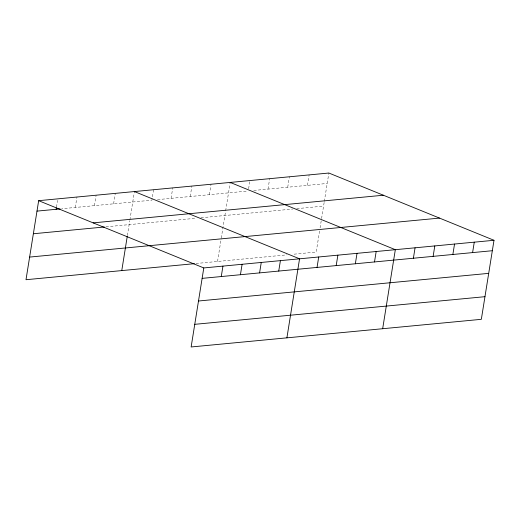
<?xml version="1.0" encoding="UTF-8"?>
<svg xmlns="http://www.w3.org/2000/svg" width="520" height="520" viewBox="0 0 520 520"><rect width="100%" height="100%" fill="white"/><g stroke="black" fill="none" stroke-linecap="round" stroke-linejoin="round"><path stroke-width="0.39" stroke-dasharray="2.6 1.95" d="M56.498 207.051L57.577 200.343M75.296 207.467L76.966 197.028M94.452 205.641L96.122 195.202M113.601 203.814L115.271 193.381M127.387 235.514L129.753 220.727M129.883 219.947L134.427 191.555M153.582 189.728L151.912 200.167L61.73 208.754M171.067 198.341L172.738 187.902M190.216 196.514L191.886 186.082M209.372 194.688L211.042 184.256M217.536 261.469L221.162 238.83M221.286 238.05L225.524 211.601M225.647 210.821L230.197 182.429M248.619 188.747L249.931 180.55M267.995 189.105L269.666 178.672M287.729 187.226L289.4 176.787M307.463 185.347L309.133 174.909M319.586 230.99L316.206 252.064L292.526 254.319M320.079 227.87L321.451 219.323M321.575 218.543L324.194 202.202M324.317 201.422L328.868 173.03M157.495 199.635L247.468 191.061M253.786 190.457L327.197 183.463M105.989 226.831L196.17 218.244M200.954 217.783L292.786 209.034M296.731 208.663L323.57 206.102M195.988 263.517L287.001 254.846"/><path stroke-width="0.78" d="M494 240.286L203.794 267.937L191.133 346.97L481.338 319.319L494 240.286L328.868 173.03L38.662 200.681L26 279.714L194.395 263.673M56.141 209.287L56.381 207.799M121.771 270.589L127.263 236.288M221.273 276.543L222.944 266.11M240.428 274.722L242.099 264.284M259.584 272.896L261.255 262.457M278.733 271.07L280.41 260.637M286.904 337.844L299.559 258.811L134.427 191.555M317.044 267.423L318.714 256.984M336.2 265.596L337.87 255.164M355.349 263.77L357.019 253.338M374.504 261.944L376.175 251.511M382.668 328.725L395.33 249.685L230.197 182.429M413.394 258.239L415.064 247.806M433.128 256.36L434.798 245.928M452.862 254.482L454.532 244.049M472.596 252.603L474.266 242.164M36.985 211.114L60.132 208.91M93.151 222.872L383.363 195.228M33.364 233.753L104.39 226.987M29.627 257.075L439.504 218.094M202.124 278.369L492.329 250.718M198.497 301.008L488.703 273.358M194.76 324.331L484.965 296.686M38.662 200.681L203.794 267.937"/></g></svg>
